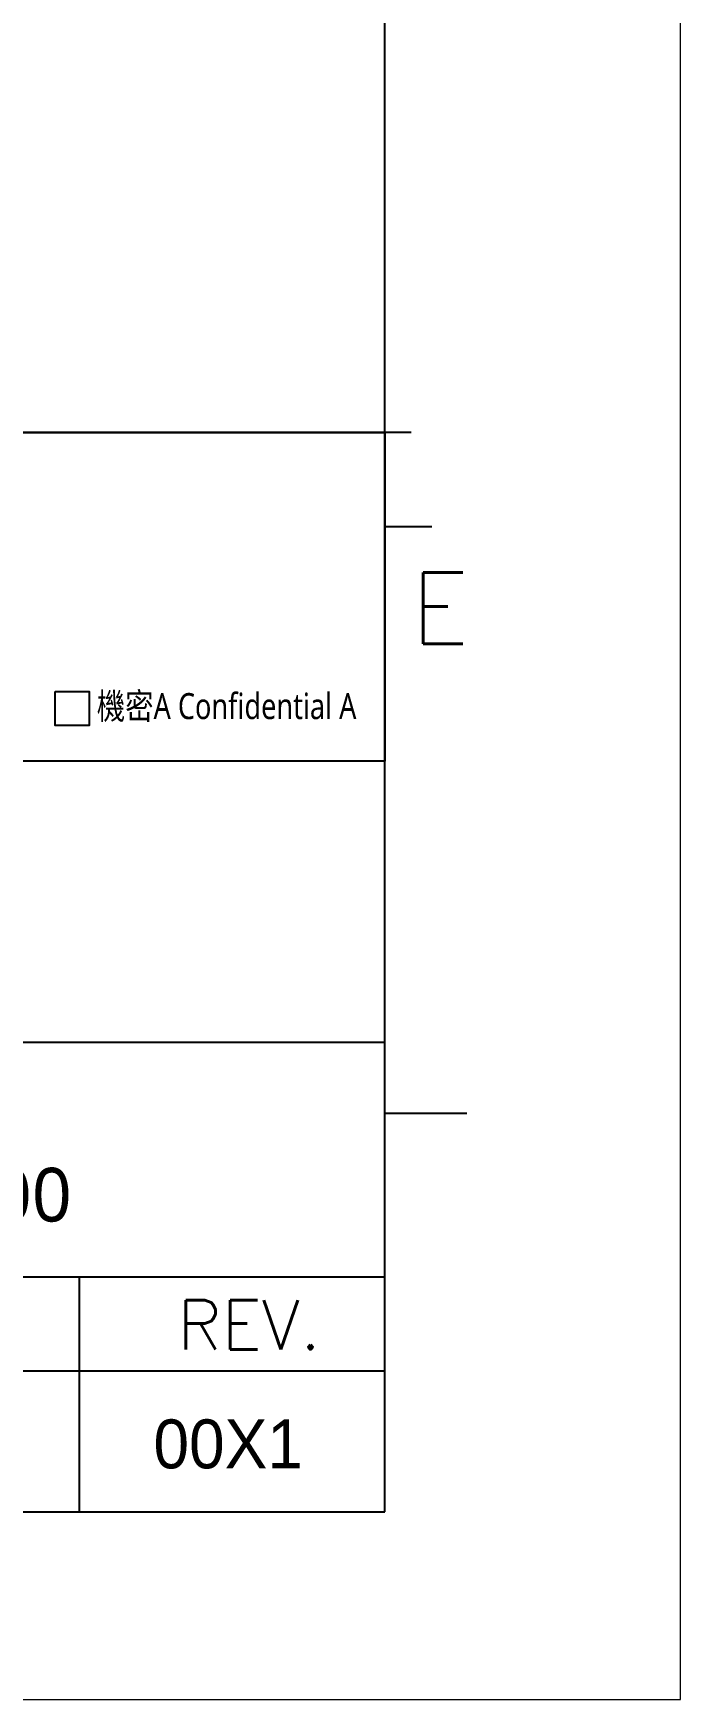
# Model space of a CAD drawing. Header units: millimetres. Extents: x 3227 to 3430, y -37 to 106.
# Drawn here: x 3416.26 to 3429.87, y -37.44 to -2.36 of the extents above; entities that cross this region are included whole.
import ezdxf

# ---------------------------------------------------------------- set-up
doc = ezdxf.new("R2010")
doc.units = ezdxf.units.MM
doc.header["$LTSCALE"] = 23.1
doc.linetypes.add('PHANTOM', pattern=[29.5, 9.5, -1.5, 3, -1.5, 3, -1.5, 9.5])
doc.layers.get('0').update_dxf_attribs({"linetype": 'CONTINUOUS'})
doc.layers.add('0PAPERF', color=2, linetype='PHANTOM', lineweight=0, plot=False)
doc.styles.add('SIMPLEX', font='simplex.shx')
doc.styles.get("Standard").update_dxf_attribs({"font": 'simplex.shx', "width": 0.8})

msp = doc.modelspace()

# ---------------------------------------------------------------- linework, layer by layer
for p, q in [((3423.649, -33.489), (3423.649, 98.408)), ((3332.259, -10.765), (3423.649, -10.765)), ((3424.208, -10.765), (3392.527, -10.765)), ((3423.649, -12.741), (3424.637, -12.741)), ((3423.649, -17.681), (3368.321, -17.681)), ((3423.649, -23.609), (3368.321, -23.609)), ((3423.649, -25.091), (3425.378, -25.091)), ((3423.649, -28.549), (3392.527, -28.549)), ((3417.227, -33.489), (3417.227, -28.549)), ((3423.649, -30.525), (3404.383, -30.525)), ((3232.966, -33.489), (3423.649, -33.489))]:
    msp.add_line(p, q)
msp.add_lwpolyline([(3368.321, -10.765), (3423.649, -10.765), (3423.649, -17.681), (3368.321, -17.681)], close=True)
at = {"color": 1}
msp.add_lwpolyline([(3416.717, -16.214), (3417.433, -16.214), (3417.433, -16.93), (3416.717, -16.93)], close=True, dxfattribs=at)
at = {"layer": '0PAPERF'}
for p, q in [((3429.875, -37.441), (3429.875, 105.821)), ((3227.284, -37.441), (3429.875, -37.441))]:
    msp.add_line(p, q, dxfattribs=at)

# ---------------------------------------------------------------- texts
at = {"style": 'SIMPLEX'}
for s, height, p in [('E', 1.502, (3424.201, -15.211)), ('REV.', 1.0374, (3419.286, -30.066))]:
    msp.add_text(s, height=height, dxfattribs=at).set_placement(p)
at = {"color": 2, "insert": (3417.592, -16.25), "char_height": 0.5469, "width": 7.14251, "attachment_point": 1}
msp.add_mtext('{\\fMicrosoft JhengHei|b0|i0|c136|p18;\\C1;機密A Confidential A}', dxfattribs=at)
at = {"insert": (3400.983, -26.245), "char_height": 1.12935, "width": 19.58728, "attachment_point": 1, "style": 'SIMPLEX'}
msp.add_mtext('{\\fMicrosoft JhengHei|b0|i0|c136|p0;A12-0000-FTSL0658A00}', dxfattribs=at)
at = {"linetype": 'Continuous', "insert": (3418.784, -31.542), "char_height": 1.02916, "width": 14.89224, "attachment_point": 1}
msp.add_mtext('{\\fPMingLiU|b0|i0|c136|p0;\\W1;00X1}', dxfattribs=at)

doc.saveas('drawing.dxf')
